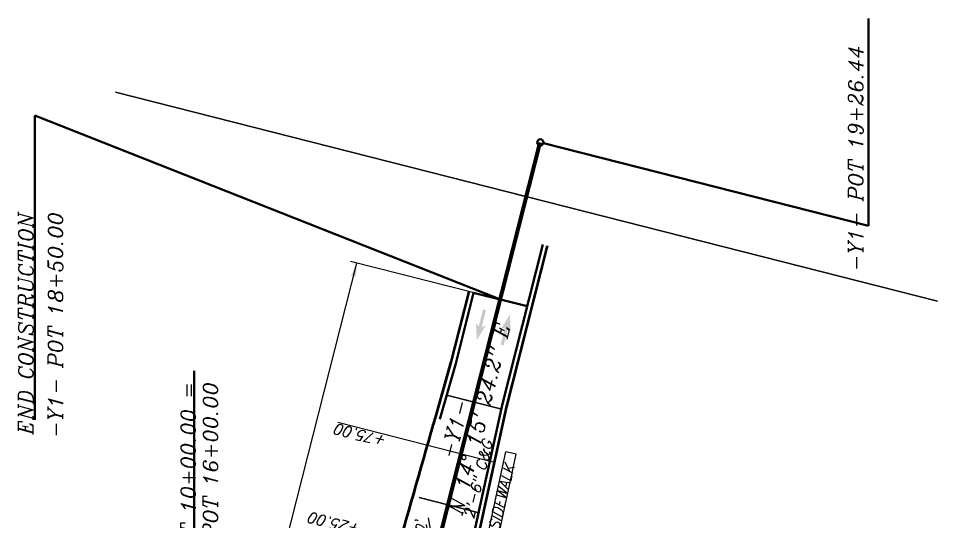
# Model space of a CAD drawing. Extents: x 2081963 to 2085386, y 738291 to 742228.
# Drawn here: x 2083523.5 to 2083956.9, y 741990.7 to 742228 of the extents above; entities that cross this region are included whole.
import ezdxf
from ezdxf.enums import TextEntityAlignment as Align

# ---------------------------------------------------------------- set-up
doc = ezdxf.new("R2010")
doc.units = 0
doc.header["$MEASUREMENT"] = 0
for name, color, linetype, lineweight in [('Pattern 3', 1, 'Continuous', 30), ('Prop Conc 2ft 6in Curb and Gutter', 1, 'Continuous', 30), ('Prop Dimension', 7, 'Continuous', 13), ('Prop DSN Text', 7, 'Continuous', 30), ('Prop EOT', 3, 'Continuous', 40), ('Prop Horizontal Alignment', 2, 'Continuous', 70), ('Prop Horizontal Alignment Direction Label', 2, 'Continuous', 40), ('Prop Horizontal Alignment Station Label', 2, 'Continuous', 40), ('Prop Horizontal Alignment Tick Small', 2, 'Continuous', 30), ('Prop Lane Arrow CELL', 7, 'Continuous', 0), ('Prop Terminator CELL', 7, 'Continuous', 0)]:
    doc.layers.add(name, color=color, linetype=linetype, lineweight=lineweight)
doc.layers.add('Prop Conc 4in Sidewalk', color=51, linetype='Continuous', lineweight=13, true_color=0xffff91)
doc.styles.add('Style-ITALICS', font='ITALICS.shx')

# ---------------------------------------------------------------- blocks, each defined once
blk = doc.blocks.new('Terminator_3')
at = {"layer": 'Prop Terminator CELL', "color": 1, "linetype": 'Continuous', "lineweight": 0}
blk.add_solid([(-8.999982, 1.549997), (0, 0), (-7.899984, 0), (-9.049982, -1.599997)], dxfattribs=at)
blk = doc.blocks.new('STRARR')
at = {"layer": 'Prop Lane Arrow CELL'}
blk.add_hatch(color=256, dxfattribs=at).paths.add_polyline_path([(-4.000142735778354, -1.249972798410453), (-3.250013195123756, -0.3749777396296849), (-7.500060218502767, -0.3750027953356039), (-7.500113855057861, 0.3749665326031391), (-3.25006683167885, 0.3749915883454378), (-4.000038363796193, 1.249916771426796), (-5.82077e-11, 1.45519e-11)])
blk = doc.blocks.new('Terminator')
at = {"color": 0, "linetype": 'ByBlock', "lineweight": -2}
blk.add_solid([(-8.999982, 1.549997), (0, 0), (-7.899984, 0), (-9.049982, -1.599997)], dxfattribs=at)
blk = doc.blocks.new('*U169')
at = {"layer": 'Prop Dimension', "color": 7, "linetype": 'Continuous', "lineweight": 13}
blk.add_line((5.395835, -8.258941), (2.592107, 8.012981), dxfattribs=at)
at = {"layer": 'Prop Dimension', "color": 1, "linetype": 'Continuous', "lineweight": 13, "xscale": 0.828706, "yscale": 0.793651, "rotation": 279.776333}
blk.add_blockref('Terminator', (5.395835, -8.258941), dxfattribs=at)
at = {"layer": 'Prop Dimension', "color": 7, "linetype": 'Continuous', "lineweight": 13, "style": 'Style-ITALICS'}
blk.add_text("R 2'", height=5, rotation=99.776333, dxfattribs=at).set_placement((0.000123, -0.000562), align=Align.MIDDLE_CENTER)

msp = doc.modelspace()

# ---------------------------------------------------------------- linework, layer by layer
at = {"layer": 'Pattern 3'}
for p, q in [((2083569.223062, 742193.176718), (2083956.903848, 742094.669825)), ((2083737.960964, 742098.712799), (2083763.365373, 742092.257722)), ((2083725.39656, 742050.316488), (2083751.476904, 742043.689661)), ((2083712.44705, 742002.018031), (2083740.148612, 741994.979264))]:
    msp.add_line(p, q, dxfattribs=at)
at = {"layer": 'Prop Conc 2ft 6in Curb and Gutter'}
for p, q in [((2083753.455721, 742045.201918), (2083772.67614, 742120.845224)), ((2083753.940322, 742045.078784), (2083773.160741, 742120.72209)), ((2083727.262027, 742065.963998), (2083735.727463, 742099.280315)), ((2083727.746628, 742065.840864), (2083736.212064, 742099.157182)), ((2083727.280955, 742066.034195), (2083719.77985, 742039.741518)), ((2083727.76177, 742065.897022), (2083720.260666, 742039.604345)), ((2083737.791945, 741973.243531), (2083753.471547, 742045.269026)), ((2083738.280502, 741973.137175), (2083753.960104, 742045.162669))]:
    msp.add_line(p, q, dxfattribs=at)
for points in [[(2083672.141060631, 741872.7592580676), (2083674.79662928, 741882.067488942), (2083677.452196841, 741891.3757160073), (2083680.107764402, 741900.6839430723), (2083686.397523074, 741922.7306432741), (2083692.687281766, 741944.7773435438), (2083698.977040449, 741966.8240437786), (2083705.266799139, 741988.8707440492), (2083711.556557812, 742010.9174442503), (2083717.846316495, 742032.9641444857), (2083718.490827791, 742035.223268888), (2083719.135339086, 742037.48239329), (2083719.779850381, 742039.7415176934)], [(2083672.621876133, 741872.6220849932), (2083675.277444059, 741881.93031333), (2083677.933011984, 741891.2385416671), (2083680.588579907, 741900.5467700043), (2083686.878338588, 741922.5934702042), (2083693.168097269, 741944.6401704769), (2083699.457855954, 741966.6868707117), (2083705.74761464, 741988.733570983), (2083712.037373314, 742010.7802711839), (2083718.327132, 742032.8269714185), (2083718.971643295, 742035.0860958206), (2083719.61615459, 742037.345220223), (2083720.260665886, 742039.6043446261)]]:
    msp.add_open_spline(points, degree=3, knots=[0, 0, 0, 0, 0.25, 0.25, 0.25, 0.5, 0.5, 0.5, 0.75, 0.75, 0.75, 1, 1, 1, 1], dxfattribs=at)
at = {"layer": 'Prop Conc 4in Sidewalk', "color": 7, "linetype": 'Continuous'}
for p, q in [((2083742.185062, 741972.268409), (2083753.361248, 742023.607106)), ((2083746.989782, 741970.833438), (2083758.246821, 742022.54354))]:
    msp.add_line(p, q, dxfattribs=at)
at = {"layer": 'Prop Conc 4in Sidewalk'}
msp.add_line((2083758.246821, 742022.54354), (2083753.361248, 742023.607106), dxfattribs=at)
at = {"layer": 'Prop Dimension'}
for p, q in [((2083614.994011, 741844.829551), (2083683.04919, 742112.665484)), ((2083750.750094, 742095.463173), (2083680.141584, 742113.404286)), ((2083674.127933, 742037.549059), (2083748.448102, 742018.66484))]:
    msp.add_line(p, q, dxfattribs=at)
at = {"layer": 'Prop EOT'}
for p, q in [((2083751.517318, 742045.694452), (2083770.737736, 742121.337758)), ((2083729.685032, 742065.34833), (2083738.150468, 742098.664647)), ((2083738.150468, 742098.664647), (2083763.349719, 742092.261699)), ((2083729.685032, 742065.34833), (2083722.183928, 742039.055652)), ((2083735.837716, 741973.668958), (2083751.517318, 742045.694452))]:
    msp.add_line(p, q, dxfattribs=at)
at = {"layer": 'Prop Horizontal Alignment'}
msp.add_line((2083682.694914, 741827.627239), (2083769.575808, 742169.553092), dxfattribs=at)
at = {"layer": 'Prop Horizontal Alignment Station Label', "color": 2, "linetype": 'Continuous', "lineweight": 40}
for p, q in [((2083924.2963, 742130.239731), (2083924.2963, 742228.042337)), ((2083531.202513, 742038.659928), (2083531.202513, 742182.201931)), ((2083531.202513, 742182.201931), (2083750.750094, 742095.463173)), ((2083924.2963, 742130.239731), (2083771.029611, 742169.183692)), ((2083606.321686, 741936.486665), (2083606.321686, 742061.794366))]:
    msp.add_line(p, q, dxfattribs=at)
msp.add_circle((2083769.575808, 742169.553092), 1.5, dxfattribs=at)
at = {"layer": 'Prop Horizontal Alignment Tick Small', "color": 2, "linetype": 'Continuous', "lineweight": 30}
for p, q in [((2083763.063455, 742143.923271), (2083758.217445, 742145.154608)), ((2083738.436732, 742047.003075), (2083733.590722, 742048.234411))]:
    msp.add_line(p, q, dxfattribs=at)

# ---------------------------------------------------------------- block references
at = {"layer": 'Prop Dimension', "color": 1, "linetype": 'Continuous', "lineweight": 13}
msp.add_blockref('*U169', (2083714.23125, 741984.542825), dxfattribs=at)
at = {"layer": 'Prop Lane Arrow CELL', "xscale": 1.968499, "yscale": 1.968499, "zscale": 1.968499}
for p, rotation in [((2083739.64276, 742076.33213), 255.739167), ((2083755.234247, 742088.351142), 75.739167)]:
    msp.add_blockref('STRARR', p, dxfattribs=dict(at, rotation=rotation))
at = {"layer": 'Prop Terminator CELL', "color": 1, "linetype": 'Continuous', "lineweight": 0, "xscale": 0.75, "yscale": 0.75, "zscale": 0.75, "rotation": 75.727415}
msp.add_blockref('Terminator_3', (2083683.04919, 742112.665484), dxfattribs=at)

# ---------------------------------------------------------------- texts
at = {"layer": 'Prop Dimension', "color": 7, "linetype": 'Continuous', "lineweight": 13, "style": 'Style-ITALICS'}
for s, p in [('+75.00', (2083685.65322, 742033.871956)), ('+25.00', (2083673.377902, 741992.155492))]:
    msp.add_text(s, height=5, rotation=165.743265, dxfattribs=at).set_placement(p, align=Align.CENTER)
at = {"layer": 'Prop DSN Text', "lineweight": 30, "style": 'Style-ITALICS'}
for s, p in [('2\'-6" C&G', (2083742.645982, 742010.063315)), ("5' SIDEWALK", (2083752.544459, 741996.884679))]:
    msp.add_text(s, height=5, rotation=76.217496, dxfattribs=at).set_placement(p, align=Align.CENTER)
at = {"layer": 'Prop Horizontal Alignment Direction Label', "linetype": 'Continuous', "style": 'Style-ITALICS'}
for s, p in [('N 14%%d 15\' 24.2" E', (2083744.21818, 742038.543876)), ('-Y1-', (2083732.629993, 742033.62496))]:
    msp.add_text(s, height=7, rotation=75.743265, dxfattribs=at).set_placement(p, align=Align.CENTER)
at = {"layer": 'Prop Horizontal Alignment Station Label', "color": 2, "linetype": 'Continuous', "lineweight": 40, "style": 'Style-ITALICS'}
msp.add_text('-Y1- POT 19+26.44', height=7, rotation=90, dxfattribs=at).set_placement((2083921.812784, 742215.319803), align=Align.RIGHT)
at = {"layer": 'Prop Horizontal Alignment Station Label', "color": 2, "linetype": 'Continuous', "lineweight": 40, "char_height": 7, "attachment_point": 9, "rotation": 90, "style": 'Style-ITALICS'}
for s, insert, line_spacing_factor in [('END CONSTRUCTION\\P-Y1- POT 18+50.00', (2083544.49727, 742136.749367), 1.2), ('-DWY3- POT 10+00.00 =\\P-Y1- POT 16+00.00', (2083617.571377, 742056.524059), 0.9)]:
    msp.add_mtext(s, dxfattribs=dict(at, insert=insert, line_spacing_factor=line_spacing_factor))

doc.saveas('drawing.dxf')
